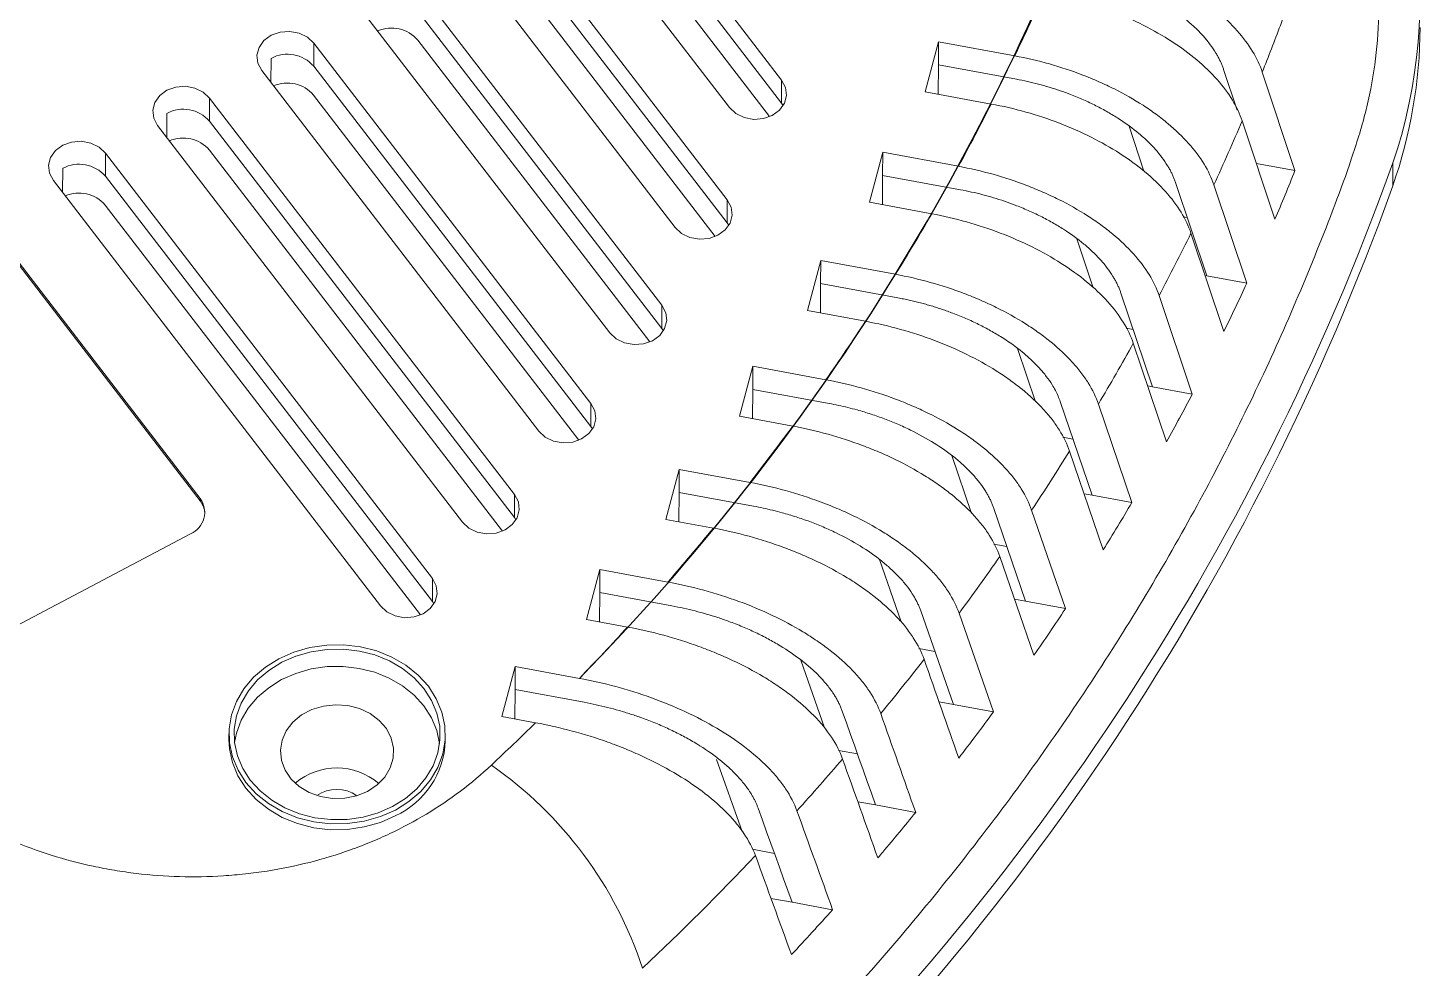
# Model space of a CAD drawing. Header units: inches. Extents: x 1474 to 2938, y 573 to 1061.
# Drawn here: x 1933.25 to 1980.55, y 708.2 to 740.14 of the extents above; entities that cross this region are included whole.
import ezdxf

# ---------------------------------------------------------------- set-up
doc = ezdxf.new("R2010")
doc.units = ezdxf.units.IN

msp = doc.modelspace()

# ---------------------------------------------------------------- linework, layer by layer
at = {"color": 7, "linetype": 'Continuous', "lineweight": 15}
for p, q in [((1939.096, 724.075), (1921.394, 747.088)), ((1939.096, 724.153), (1921.395, 747.166)), ((1958.856, 738.363), (1953.584, 745.218)), ((1951.813, 744.284), (1957.086, 737.429)), ((1958.853, 737.58), (1953.58, 744.435)), ((1957.011, 734.292), (1950.043, 743.351)), ((1958.448, 737.12), (1953.575, 743.456)), ((1948.273, 742.417), (1955.241, 733.359)), ((1957.007, 733.509), (1950.04, 742.567)), ((1954.789, 730.711), (1946.503, 741.483)), ((1956.603, 733.049), (1950.035, 741.588)), ((1944.733, 740.549), (1953.019, 729.777)), ((1954.785, 729.928), (1946.499, 740.7)), ((1942.959, 738.832), (1942.963, 739.615)), ((1952.379, 727.374), (1942.963, 739.615)), ((1954.381, 729.468), (1946.494, 739.721)), ((1964.189, 739.662), (1963.736, 737.963)), ((1964.185, 738.879), (1964.189, 739.662)), ((1966.781, 739.184), (1964.189, 739.662)), ((1941.505, 738.276), (1941.509, 739.1)), ((1941.193, 738.682), (1950.608, 726.441)), ((1952.375, 726.591), (1942.959, 738.832)), ((1964.18, 737.881), (1964.185, 738.879)), ((1964.185, 738.879), (1966.832, 738.391)), ((1973.875, 738.717), (1974.332, 737.341)), ((1976.298, 735.29), (1975.188, 738.632)), ((1958.853, 737.58), (1958.856, 738.363)), ((1963.736, 737.963), (1965.979, 737.549)), ((1939.419, 736.965), (1939.423, 737.748)), ((1949.78, 724.283), (1939.423, 737.748)), ((1951.97, 726.131), (1942.954, 737.853)), ((1958.907, 737.5), (1958.853, 737.58)), ((1937.965, 736.408), (1937.969, 737.232)), ((1937.652, 736.814), (1948.01, 723.349)), ((1949.776, 723.5), (1939.419, 736.965)), ((1970.663, 736.791), (1971.168, 735.267)), ((1974.506, 736.975), (1975.618, 733.632)), ((1935.879, 735.097), (1935.882, 735.88)), ((1946.993, 721.436), (1935.882, 735.88)), ((1949.372, 723.04), (1939.414, 735.986)), ((1962.29, 735.909), (1961.838, 734.21)), ((1962.286, 735.126), (1962.29, 735.909)), ((1964.865, 735.434), (1962.29, 735.909)), ((1934.424, 734.54), (1934.429, 735.365)), ((1962.282, 734.128), (1962.286, 735.126)), ((1962.286, 735.126), (1964.933, 734.637)), ((1976.298, 735.29), (1974.986, 735.532)), ((1979.619, 734.767), (1979.623, 735.55)), ((1934.112, 734.946), (1945.223, 720.502)), ((1946.989, 720.653), (1935.879, 735.097)), ((1972.238, 734.886), (1973.298, 731.71)), ((1974.658, 731.459), (1973.542, 734.802)), ((1957.007, 733.509), (1957.011, 734.292)), ((1961.838, 734.21), (1963.956, 733.819)), ((1946.585, 720.193), (1935.874, 734.118)), ((1972.501, 733.714), (1972.637, 733.689)), ((1957.062, 733.429), (1957.007, 733.509)), ((1968.883, 732.97), (1969.437, 731.309)), ((1972.763, 733.163), (1973.882, 729.819)), ((1960.186, 732.232), (1959.734, 730.533)), ((1960.182, 731.449), (1960.186, 732.232)), ((1962.724, 731.764), (1960.186, 732.232)), ((1960.178, 730.452), (1960.182, 731.449)), ((1960.182, 731.449), (1962.81, 730.964)), ((1973.298, 731.71), (1973.246, 731.719)), ((1974.658, 731.459), (1973.298, 731.71)), ((1970.385, 731.124), (1971.454, 727.946)), ((1972.809, 727.696), (1971.684, 731.041)), ((1954.785, 729.928), (1954.789, 730.711)), ((1959.734, 730.533), (1961.707, 730.169)), ((1954.84, 729.848), (1954.785, 729.928)), ((1970.56, 729.939), (1970.798, 729.895)), ((1966.873, 729.239), (1967.483, 727.428)), ((1970.806, 729.421), (1971.936, 726.075)), ((1957.88, 728.64), (1957.427, 726.941)), ((1957.876, 727.856), (1957.88, 728.64)), ((1960.362, 728.182), (1957.88, 728.64)), ((1957.871, 726.859), (1957.876, 727.856)), ((1957.876, 727.856), (1960.466, 727.379)), ((1971.454, 727.946), (1971.294, 727.976)), ((1972.809, 727.696), (1971.454, 727.946)), ((1952.375, 726.591), (1952.379, 727.374)), ((1968.323, 727.44), (1969.402, 724.26)), ((1970.755, 724.011), (1969.619, 727.358)), ((1957.427, 726.941), (1959.232, 726.607)), ((1952.429, 726.511), (1952.375, 726.591)), ((1968.415, 726.232), (1968.754, 726.169)), ((1968.64, 725.756), (1969.783, 722.408)), ((1964.639, 725.605), (1965.308, 723.639)), ((1955.377, 725.139), (1954.924, 723.44)), ((1955.373, 724.356), (1955.377, 725.139)), ((1957.782, 724.696), (1955.377, 725.139)), ((1949.776, 723.5), (1949.78, 724.283)), ((1955.368, 723.358), (1955.373, 724.356)), ((1955.373, 724.356), (1957.905, 723.889)), ((1969.402, 724.26), (1969.134, 724.31)), ((1970.755, 724.011), (1969.402, 724.26)), ((1939.096, 724.075), (1939.096, 724.153)), ((1966.053, 723.84), (1967.147, 720.658)), ((1949.831, 723.42), (1949.776, 723.5)), ((1954.924, 723.44), (1956.537, 723.143)), ((1968.5, 720.408), (1967.35, 723.758)), ((1929.926, 718.283), (1938.776, 722.952)), ((1966.067, 722.6), (1966.507, 722.519)), ((1962.179, 722.081), (1962.913, 719.956)), ((1966.269, 722.175), (1967.427, 718.824)), ((1946.989, 720.653), (1946.993, 721.436)), ((1952.682, 721.738), (1952.23, 720.039)), ((1952.679, 720.955), (1952.682, 721.738)), ((1954.988, 721.313), (1952.682, 721.738)), ((1952.674, 719.957), (1952.679, 720.955)), ((1952.679, 720.955), (1955.131, 720.503)), ((1947.044, 720.573), (1946.989, 720.653)), ((1967.147, 720.658), (1966.769, 720.728)), ((1968.5, 720.408), (1967.147, 720.658)), ((1952.23, 720.039), (1953.623, 719.782)), ((1963.583, 720.334), (1964.693, 717.149)), ((1966.051, 716.898), (1964.883, 720.251)), ((1963.523, 719.051), (1964.065, 718.951)), ((1959.505, 718.658), (1960.312, 716.359)), ((1949.802, 718.444), (1949.349, 716.745)), ((1949.798, 717.66), (1949.802, 718.444)), ((1951.985, 718.041), (1949.802, 718.444)), ((1949.793, 716.663), (1949.798, 717.66)), ((1949.798, 717.66), (1952.148, 717.227)), ((1964.693, 717.149), (1964.204, 717.239)), ((1949.349, 716.745), (1950.492, 716.534)), ((1966.051, 716.898), (1964.693, 717.149)), ((1940.08, 716.155), (1940.079, 715.959)), ((1947.429, 715.923), (1947.43, 716.119)), ((1956.639, 715.289), (1957.516, 712.837)), ((1960.788, 715.594), (1961.431, 715.475)), ((1962.046, 713.739), (1961.445, 713.85)), ((1963.411, 713.487), (1962.046, 713.739)), ((1957.865, 712.235), (1958.613, 712.097)), ((1959.212, 710.436), (1958.495, 710.568)), ((1960.588, 710.182), (1959.212, 710.436))]:
    msp.add_line(p, q, dxfattribs=at)
at = {"color": 7, "linetype": 'Continuous', "lineweight": 15, "flags": 128}
for points in [[(1942.963, 739.615), (1942.745, 739.82), (1942.462, 739.958), (1942.141, 740.017), (1941.814, 739.991), (1941.513, 739.883), (1941.267, 739.703), (1941.101, 739.468), (1941.03, 739.203), (1941.061, 738.931), (1941.193, 738.682)], [(1939.423, 737.748), (1939.205, 737.952), (1938.922, 738.09), (1938.601, 738.15), (1938.274, 738.124), (1937.973, 738.015), (1937.727, 737.835), (1937.56, 737.601), (1937.489, 737.335), (1937.521, 737.064), (1937.652, 736.814)], [(1957.086, 737.429), (1957.304, 737.225), (1957.587, 737.087), (1957.908, 737.028), (1958.235, 737.054), (1958.536, 737.162), (1958.782, 737.342), (1958.949, 737.577), (1959.019, 737.842), (1958.988, 738.113), (1958.856, 738.363)], [(1935.882, 735.88), (1935.664, 736.084), (1935.381, 736.223), (1935.06, 736.282), (1934.734, 736.256), (1934.432, 736.148), (1934.187, 735.968), (1934.02, 735.733), (1933.949, 735.467), (1933.981, 735.196), (1934.112, 734.946)], [(1955.241, 733.359), (1955.459, 733.154), (1955.742, 733.016), (1956.063, 732.957), (1956.39, 732.983), (1956.691, 733.091), (1956.937, 733.271), (1957.103, 733.506), (1957.174, 733.771), (1957.142, 734.043), (1957.011, 734.292)], [(1953.019, 729.777), (1953.237, 729.573), (1953.52, 729.435), (1953.841, 729.375), (1954.168, 729.401), (1954.469, 729.51), (1954.715, 729.69), (1954.881, 729.924), (1954.952, 730.19), (1954.92, 730.461), (1954.789, 730.711)], [(1950.608, 726.441), (1950.826, 726.237), (1951.11, 726.098), (1951.43, 726.039), (1951.757, 726.065), (1952.058, 726.173), (1952.304, 726.353), (1952.471, 726.588), (1952.542, 726.854), (1952.51, 727.125), (1952.379, 727.374)], [(1948.01, 723.349), (1948.228, 723.145), (1948.511, 723.006), (1948.832, 722.947), (1949.159, 722.973), (1949.46, 723.081), (1949.706, 723.262), (1949.872, 723.496), (1949.943, 723.762), (1949.911, 724.033), (1949.78, 724.283)], [(1945.223, 720.502), (1945.441, 720.298), (1945.724, 720.16), (1946.045, 720.1), (1946.372, 720.126), (1946.673, 720.235), (1946.919, 720.415), (1947.085, 720.649), (1947.156, 720.915), (1947.124, 721.186), (1946.993, 721.436)], [(1945.732, 713.567), (1946.192, 713.854), (1946.593, 714.197), (1946.923, 714.589), (1947.175, 715.018), (1947.343, 715.475), (1947.423, 715.948), (1947.413, 716.426), (1947.312, 716.897), (1947.124, 717.349), (1946.853, 717.771), (1946.505, 718.153), (1946.09, 718.486), (1945.617, 718.76), (1945.099, 718.97), (1944.547, 719.11), (1943.976, 719.177), (1943.399, 719.17), (1942.832, 719.087), (1942.287, 718.932), (1941.778, 718.708), (1941.317, 718.421), (1940.917, 718.077), (1940.587, 717.686), (1940.334, 717.256), (1940.166, 716.799), (1940.087, 716.326), (1940.097, 715.848), (1940.198, 715.377), (1940.386, 714.925), (1940.657, 714.503), (1941.005, 714.121), (1941.42, 713.789), (1941.892, 713.514), (1942.411, 713.304), (1942.963, 713.164), (1943.534, 713.097), (1944.11, 713.105), (1944.678, 713.187), (1945.223, 713.343), (1945.732, 713.567)], [(1945.638, 713.689), (1946.076, 713.963), (1946.458, 714.29), (1946.772, 714.662), (1947.012, 715.071), (1947.173, 715.507), (1947.249, 715.957), (1947.238, 716.413), (1947.143, 716.861), (1946.963, 717.291), (1946.705, 717.694), (1946.374, 718.057), (1945.979, 718.374), (1945.529, 718.635), (1945.035, 718.835), (1944.509, 718.969), (1943.966, 719.033), (1943.416, 719.025), (1942.876, 718.947), (1942.356, 718.799), (1941.872, 718.585), (1941.433, 718.312), (1941.052, 717.985), (1940.738, 717.612), (1940.497, 717.203), (1940.337, 716.768), (1940.261, 716.317), (1940.271, 715.862), (1940.367, 715.414), (1940.546, 714.983), (1940.805, 714.581), (1941.136, 714.217), (1941.531, 713.901), (1941.981, 713.639), (1942.475, 713.439), (1943, 713.306), (1943.544, 713.242), (1944.093, 713.249), (1944.634, 713.328), (1945.153, 713.476), (1945.638, 713.689)], [(1947.235, 715.826), (1947.14, 716.273), (1946.961, 716.704), (1946.702, 717.106), (1946.371, 717.47), (1945.976, 717.787), (1945.526, 718.048), (1945.032, 718.248), (1944.507, 718.381), (1943.963, 718.445), (1943.414, 718.438), (1942.873, 718.359), (1942.354, 718.211), (1941.869, 717.998), (1941.431, 717.724), (1941.049, 717.397), (1940.735, 717.025), (1940.494, 716.616), (1940.334, 716.18), (1940.271, 715.861)], [(1944.788, 714.203), (1945.112, 714.419), (1945.373, 714.687), (1945.559, 714.996), (1945.659, 715.331), (1945.671, 715.675), (1945.593, 716.014), (1945.428, 716.332), (1945.186, 716.612), (1944.876, 716.843), (1944.514, 717.014), (1944.116, 717.116), (1943.701, 717.145), (1943.289, 717.099), (1942.898, 716.981), (1942.547, 716.796), (1942.252, 716.553), (1942.028, 716.262), (1941.884, 715.939), (1941.828, 715.597), (1941.861, 715.253), (1941.983, 714.923), (1942.188, 714.622), (1942.466, 714.365), (1942.804, 714.163), (1943.186, 714.026), (1943.595, 713.96), (1944.011, 713.968), (1944.415, 714.051), (1944.788, 714.203)], [(1960.917, 716.928), (1961.058, 716.529), (1961.199, 716.13), (1961.34, 715.732), (1961.482, 715.333), (1961.623, 714.935), (1961.764, 714.536), (1961.905, 714.138), (1962.046, 713.739)], [(1940.079, 715.959), (1940.096, 715.652), (1940.197, 715.182), (1940.385, 714.73), (1940.656, 714.307), (1941.004, 713.925), (1941.419, 713.593), (1941.892, 713.318), (1942.41, 713.108), (1942.962, 712.968), (1943.533, 712.901), (1944.109, 712.909), (1944.677, 712.992), (1945.222, 713.147), (1945.731, 713.371)], [(1958.059, 713.628), (1958.204, 713.229), (1958.348, 712.83), (1958.492, 712.431), (1958.636, 712.032), (1958.78, 711.633), (1958.924, 711.234), (1959.068, 710.835), (1959.212, 710.436)]]:
    msp.add_lwpolyline(points, dxfattribs=at)
at = {"color": 7, "linetype": 'Continuous', "lineweight": 15}
for centre, radius, start, end in [((1963.629, 741.039), 16.91, 341.0606, 37.5266), ((1945.604, 738.95), 1.178, 40.8482, 113.5748), ((1963.953, 740.251), 16.598, 340.7079, 359.6581), ((1942.067, 738.061), 1.179, 40.8505, 118.2399), ((1942.063, 737.083), 1.178, 40.8482, 113.5748), ((1938.527, 736.193), 1.179, 40.8505, 118.2399), ((1938.523, 735.215), 1.178, 40.8482, 113.5748), ((1934.987, 734.326), 1.179, 40.8505, 118.2399), ((1897.296, 765.079), 87.463, 312.74175, 340.26827), ((1897.292, 764.296), 87.463, 312.74175, 340.26827), ((1934.983, 733.348), 1.178, 40.8482, 113.5748), ((1938.464, 723.679), 0.791, 293.2785, 36.8802), ((1938.492, 723.599), 0.769, 3.2496, 38.2625), ((1944.513, 716.022), 2.918, 294.6836, 358.063), ((1943.739, 712.81), 2.187, 49.2232, 130.2156), ((1941.256, 703.974), 13.546, 18.1654, 55.1615), ((1943.74, 713.061), 1.208, 55.3433, 124.0955)]:
    msp.add_arc(centre, radius, start, end, dxfattribs=at)
at = {"color": 7, "linetype": 'Continuous'}
msp.add_arc((1896.323, 772.666), 77.988, 315.53863, 340.4261, dxfattribs=at)
at = {"color": 7, "linetype": 'Continuous', "lineweight": 15}
for points, knots in [([(1919.132, 704.684), (1919.774, 703.971), (1920.808, 702.821), (1922.336, 701.294), (1923.76, 700.131), (1925.32, 699.06), (1926.958, 698.132), (1928.642, 697.346), (1930.352, 696.697), (1932.144, 696.162), (1933.974, 695.758), (1935.834, 695.485), (1937.704, 695.341), (1939.605, 695.328), (1941.492, 695.448), (1943.351, 695.699), (1945.176, 696.077), (1946.976, 696.586), (1948.713, 697.22), (1950.369, 697.969), (1951.936, 698.824), (1953.427, 699.799), (1954.645, 700.74), (1956.229, 702.171), (1958.165, 704.086), (1960.609, 706.645), (1962.937, 709.288), (1965.163, 712.017), (1967.278, 714.83), (1969.278, 717.727), (1971.151, 720.69), (1972.871, 723.678), (1974.436, 726.682), (1975.859, 729.698), (1977.138, 732.764), (1978.132, 735.346), (1978.773, 737.457), (1979.064, 739.095), (1979.184, 740.769), (1979.121, 742.411), (1978.887, 744), (1978.561, 745.376), (1978.243, 746.223), (1978.112, 746.573)], [0, 0, 0, 0, 0.031143, 0.050192, 0.06939, 0.089061, 0.108897, 0.12686, 0.145081, 0.163432, 0.18205, 0.199996, 0.218198, 0.23653, 0.255128, 0.273101, 0.291199, 0.309691, 0.32832, 0.346266, 0.364468, 0.382799, 0.401397, 0.412803, 0.45087, 0.488988, 0.52726, 0.565583, 0.604492, 0.643454, 0.682581, 0.721763, 0.759505, 0.797296, 0.835237, 0.873228, 0.892277, 0.911475, 0.931146, 0.950981, 0.968946, 0.987167, 1, 1, 1, 1]), ([(1975.188, 738.632), (1975.109, 738.868), (1974.999, 739.103), (1974.715, 739.571), (1974.542, 739.804), (1974.133, 740.266), (1973.903, 740.489), (1973.391, 740.92), (1973.109, 741.128), (1972.498, 741.525), (1972.175, 741.71), (1971.666, 741.967), (1971.492, 742.05), (1971.136, 742.208), (1970.952, 742.284), (1970.396, 742.5), (1970.019, 742.625), (1969.253, 742.842), (1968.864, 742.933), (1968.469, 743.006)], [0, 0, 0, 0, 0.125, 0.125, 0.25, 0.25, 0.375, 0.375, 0.5, 0.5, 0.625, 0.625, 0.6875, 0.6875, 0.75, 0.75, 0.875, 0.875, 1, 1, 1, 1]), ([(1973.875, 738.717), (1973.862, 738.754), (1973.836, 738.829), (1973.789, 738.942), (1973.736, 739.055), (1973.677, 739.168), (1973.579, 739.337), (1973.428, 739.563), (1973.202, 739.84), (1972.941, 740.112), (1972.551, 740.464), (1972.099, 740.798), (1971.597, 741.104), (1971.198, 741.319), (1970.779, 741.518), (1970.371, 741.687), (1969.983, 741.829), (1969.62, 741.947), (1969.251, 742.051), (1968.878, 742.142), (1968.628, 742.191), (1968.502, 742.216)], [0, 0, 0, 0, 0.025023, 0.050012, 0.074995, 0.100004, 0.125067, 0.187558, 0.250169, 0.312594, 0.375144, 0.500197, 0.562591, 0.625111, 0.687658, 0.750326, 0.800461, 0.850264, 0.899966, 0.949801, 1, 1, 1, 1]), ([(1975.188, 738.632), (1975.398, 739.16), (1975.603, 739.69), (1975.9, 740.487), (1976.047, 740.886), (1976.214, 741.354), (1976.285, 741.554), (1976.332, 741.688), (1976.355, 741.755), (1976.378, 741.821)], [0, 0, 0, 0, 0.5, 0.5, 0.75, 0.875, 0.9375, 0.9375, 1, 1, 1, 1]), ([(1967.771, 741.352), (1968.166, 741.279), (1968.556, 741.188), (1969.325, 740.971), (1969.703, 740.845), (1970.449, 740.557), (1970.804, 740.399), (1971.484, 740.055), (1971.809, 739.87), (1972.423, 739.472), (1972.704, 739.265), (1973.217, 738.834), (1973.449, 738.61), (1973.859, 738.148), (1974.032, 737.915), (1974.316, 737.447), (1974.427, 737.212), (1974.506, 736.975)], [0, 0, 0, 0, 0.125, 0.125, 0.25, 0.25, 0.375, 0.375, 0.5, 0.5, 0.625, 0.625, 0.75, 0.75, 0.875, 0.875, 1, 1, 1, 1]), ([(1973.542, 734.802), (1973.463, 735.039), (1973.351, 735.275), (1973.065, 735.745), (1972.89, 735.979), (1972.477, 736.442), (1972.244, 736.665), (1971.857, 736.989), (1971.722, 737.095), (1971.439, 737.303), (1971.29, 737.405), (1970.828, 737.703), (1970.503, 737.888), (1969.991, 738.145), (1969.816, 738.228), (1969.458, 738.386), (1969.274, 738.462), (1968.715, 738.677), (1968.337, 738.803), (1967.568, 739.019), (1967.178, 739.111), (1966.781, 739.184)], [0, 0, 0, 0, 0.125, 0.125, 0.25, 0.25, 0.375, 0.375, 0.4375, 0.4375, 0.5, 0.5, 0.625, 0.625, 0.6875, 0.6875, 0.75, 0.75, 0.875, 0.875, 1, 1, 1, 1]), ([(1972.238, 734.886), (1972.225, 734.923), (1972.198, 734.998), (1972.151, 735.112), (1972.097, 735.225), (1972.038, 735.338), (1971.939, 735.508), (1971.785, 735.734), (1971.557, 736.013), (1971.295, 736.285), (1970.901, 736.638), (1970.445, 736.972), (1969.94, 737.279), (1969.538, 737.494), (1969.117, 737.693), (1968.708, 737.862), (1968.318, 738.004), (1967.953, 738.121), (1967.583, 738.225), (1967.209, 738.317), (1966.958, 738.366), (1966.832, 738.391)], [0, 0, 0, 0, 0.0250187, 0.0500048, 0.0749884, 0.0999999, 0.1250694, 0.1875582, 0.2501909, 0.3125967, 0.3751562, 0.5002489, 0.5626171, 0.6251417, 0.6876955, 0.750398, 0.8004961, 0.8502771, 0.899969, 0.9498009, 1, 1, 1, 1]), ([(1965.979, 737.549), (1966.376, 737.476), (1966.767, 737.385), (1967.539, 737.168), (1967.92, 737.042), (1968.669, 736.754), (1969.027, 736.595), (1969.712, 736.252), (1970.038, 736.067), (1970.657, 735.669), (1970.941, 735.461), (1971.459, 735.029), (1971.693, 734.806), (1972.108, 734.341), (1972.283, 734.107), (1972.571, 733.637), (1972.683, 733.401), (1972.763, 733.163)], [0, 0, 0, 0, 0.125, 0.125, 0.25, 0.25, 0.375, 0.375, 0.5, 0.5, 0.625, 0.625, 0.75, 0.75, 0.875, 0.875, 1, 1, 1, 1]), ([(1971.684, 731.041), (1971.604, 731.28), (1971.49, 731.517), (1971.2, 731.989), (1971.022, 732.224), (1970.604, 732.689), (1970.369, 732.913), (1969.977, 733.237), (1969.84, 733.343), (1969.554, 733.552), (1969.403, 733.654), (1968.938, 733.952), (1968.61, 734.137), (1968.093, 734.395), (1967.917, 734.477), (1967.556, 734.636), (1967.37, 734.712), (1966.809, 734.927), (1966.428, 735.052), (1965.655, 735.269), (1965.263, 735.36), (1964.865, 735.434)], [0, 0, 0, 0, 0.125, 0.125, 0.25, 0.25, 0.375, 0.375, 0.4375, 0.4375, 0.5, 0.5, 0.625, 0.625, 0.6875, 0.6875, 0.75, 0.75, 0.875, 0.875, 1, 1, 1, 1]), ([(1970.385, 731.124), (1970.372, 731.161), (1970.345, 731.237), (1970.297, 731.351), (1970.243, 731.465), (1970.182, 731.579), (1970.082, 731.75), (1969.927, 731.977), (1969.695, 732.256), (1969.429, 732.53), (1969.031, 732.884), (1968.57, 733.218), (1968.06, 733.525), (1967.655, 733.74), (1967.23, 733.939), (1966.818, 734.108), (1966.426, 734.25), (1966.059, 734.368), (1965.688, 734.472), (1965.312, 734.563), (1965.059, 734.613), (1964.933, 734.637)], [0, 0, 0, 0, 0.025013, 0.049995, 0.074979, 0.099994, 0.125072, 0.187557, 0.25022, 0.3126, 0.375174, 0.500318, 0.562652, 0.625185, 0.687746, 0.750492, 0.800541, 0.850293, 0.899972, 0.9498, 1, 1, 1, 1]), ([(1963.956, 733.819), (1964.356, 733.745), (1964.749, 733.654), (1965.526, 733.436), (1965.908, 733.31), (1966.662, 733.023), (1967.024, 732.864), (1967.715, 732.521), (1968.044, 732.336), (1968.669, 731.938), (1968.958, 731.729), (1969.482, 731.296), (1969.719, 731.072), (1970.14, 730.607), (1970.319, 730.371), (1970.611, 729.898), (1970.725, 729.66), (1970.806, 729.421)], [0, 0, 0, 0, 0.125, 0.125, 0.25, 0.25, 0.375, 0.375, 0.5, 0.5, 0.625, 0.625, 0.75, 0.75, 0.875, 0.875, 1, 1, 1, 1]), ([(1969.619, 727.358), (1969.537, 727.598), (1969.421, 727.837), (1969.2, 728.193), (1969.118, 728.311), (1968.937, 728.547), (1968.839, 728.665), (1968.52, 729.015), (1968.281, 729.24), (1967.883, 729.565), (1967.744, 729.672), (1967.453, 729.881), (1967.301, 729.984), (1966.83, 730.282), (1966.498, 730.467), (1965.976, 730.725), (1965.798, 730.807), (1965.433, 730.966), (1965.246, 731.042), (1964.68, 731.256), (1964.297, 731.382), (1963.52, 731.599), (1963.125, 731.69), (1962.724, 731.764)], [0, 0, 0, 0, 0.125, 0.125, 0.1875, 0.1875, 0.25, 0.25, 0.375, 0.375, 0.4375, 0.4375, 0.5, 0.5, 0.625, 0.625, 0.6875, 0.6875, 0.75, 0.75, 0.875, 0.875, 1, 1, 1, 1]), ([(1962.81, 730.964), (1962.874, 730.952), (1963.001, 730.928), (1963.192, 730.887), (1963.381, 730.844), (1963.569, 730.797), (1963.757, 730.746), (1963.943, 730.692), (1964.128, 730.635), (1964.312, 730.575), (1964.495, 730.511), (1964.767, 730.411), (1965.123, 730.266), (1965.552, 730.067), (1965.962, 729.852), (1966.478, 729.545), (1966.945, 729.209), (1967.35, 728.854), (1967.62, 728.579), (1967.856, 728.298), (1968.031, 728.045), (1968.16, 727.822), (1968.253, 727.63), (1968.299, 727.503), (1968.323, 727.44)], [0, 0, 0, 0, 0.025151, 0.050184, 0.075126, 0.100003, 0.124843, 0.149672, 0.174518, 0.199407, 0.224367, 0.249424, 0.312145, 0.374782, 0.437254, 0.499621, 0.624821, 0.687341, 0.74976, 0.812387, 0.874938, 0.916677, 0.958315, 1, 1, 1, 1]), ([(1961.707, 730.169), (1962.109, 730.095), (1962.506, 730.003), (1963.288, 729.786), (1963.674, 729.66), (1964.434, 729.372), (1964.8, 729.214), (1965.498, 728.871), (1965.831, 728.686), (1966.306, 728.387), (1966.459, 728.284), (1966.751, 728.075), (1966.891, 727.969), (1967.291, 727.643), (1967.532, 727.418), (1967.853, 727.068), (1967.953, 726.949), (1968.135, 726.713), (1968.218, 726.594), (1968.442, 726.236), (1968.558, 725.997), (1968.64, 725.756)], [0, 0, 0, 0, 0.125, 0.125, 0.25, 0.25, 0.375, 0.375, 0.5, 0.5, 0.5625, 0.5625, 0.625, 0.625, 0.75, 0.75, 0.8125, 0.8125, 0.875, 0.875, 1, 1, 1, 1]), ([(1967.35, 723.758), (1967.266, 724), (1967.149, 724.24), (1966.922, 724.599), (1966.839, 724.718), (1966.655, 724.955), (1966.554, 725.074), (1966.229, 725.426), (1965.986, 725.651), (1965.581, 725.978), (1965.44, 726.085), (1965.145, 726.294), (1964.99, 726.398), (1964.512, 726.696), (1964.177, 726.881), (1963.649, 727.139), (1963.469, 727.221), (1963.1, 727.38), (1962.911, 727.456), (1962.341, 727.67), (1961.954, 727.796), (1961.167, 728.014), (1960.765, 728.107), (1960.362, 728.182)], [0, 0, 0, 0, 0.125, 0.125, 0.1875, 0.1875, 0.25, 0.25, 0.375, 0.375, 0.4375, 0.4375, 0.5, 0.5, 0.625, 0.625, 0.6875, 0.6875, 0.75, 0.75, 0.875, 0.875, 1, 1, 1, 1]), ([(1966.053, 723.84), (1966.039, 723.878), (1966.012, 723.955), (1965.962, 724.07), (1965.906, 724.186), (1965.843, 724.301), (1965.738, 724.474), (1965.577, 724.704), (1965.337, 724.987), (1965.061, 725.263), (1964.649, 725.62), (1964.057, 726.039), (1963.381, 726.412), (1962.804, 726.677), (1962.356, 726.858), (1961.895, 727.019), (1961.477, 727.145), (1961.107, 727.242), (1960.787, 727.316), (1960.573, 727.358), (1960.466, 727.379)], [0, 0, 0, 0, 0.024972, 0.049923, 0.074884, 0.09989, 0.124972, 0.187387, 0.250079, 0.312335, 0.374904, 0.500056, 0.624664, 0.68718, 0.74998, 0.812177, 0.874602, 0.91637, 0.958129, 1, 1, 1, 1]), ([(1959.232, 726.607), (1960.043, 726.458), (1960.833, 726.24), (1961.793, 725.881), (1961.982, 725.805), (1962.352, 725.647), (1962.533, 725.565), (1963.063, 725.308), (1963.401, 725.123), (1963.882, 724.824), (1964.039, 724.721), (1964.337, 724.511), (1964.48, 724.404), (1964.887, 724.077), (1965.133, 723.851), (1965.461, 723.5), (1965.563, 723.38), (1965.75, 723.141), (1965.835, 723.021), (1966.065, 722.66), (1966.184, 722.418), (1966.269, 722.175)], [0, 0, 0, 0, 0.25, 0.25, 0.3125, 0.3125, 0.375, 0.375, 0.5, 0.5, 0.5625, 0.5625, 0.625, 0.625, 0.75, 0.75, 0.8125, 0.8125, 0.875, 0.875, 1, 1, 1, 1]), ([(1964.883, 720.251), (1964.797, 720.495), (1964.676, 720.738), (1964.444, 721.1), (1964.358, 721.22), (1964.169, 721.459), (1964.066, 721.579), (1963.734, 721.933), (1963.484, 722.16), (1963.071, 722.488), (1962.927, 722.595), (1962.626, 722.806), (1962.468, 722.909), (1961.982, 723.208), (1961.642, 723.393), (1961.106, 723.651), (1960.923, 723.734), (1960.549, 723.892), (1960.357, 723.968), (1959.781, 724.182), (1959.39, 724.308), (1958.595, 724.527), (1958.189, 724.62), (1957.782, 724.696)], [0, 0, 0, 0, 0.125, 0.125, 0.1875, 0.1875, 0.25, 0.25, 0.375, 0.375, 0.4375, 0.4375, 0.5, 0.5, 0.625, 0.625, 0.6875, 0.6875, 0.75, 0.75, 0.875, 0.875, 1, 1, 1, 1]), ([(1963.583, 720.334), (1963.569, 720.372), (1963.54, 720.45), (1963.489, 720.566), (1963.431, 720.683), (1963.367, 720.799), (1963.26, 720.974), (1963.094, 721.206), (1962.848, 721.491), (1962.565, 721.768), (1962.144, 722.127), (1961.54, 722.548), (1960.854, 722.921), (1960.269, 723.186), (1959.815, 723.367), (1959.348, 723.528), (1958.926, 723.654), (1958.552, 723.751), (1958.229, 723.826), (1958.013, 723.868), (1957.905, 723.889)], [0, 0, 0, 0, 0.0249545, 0.0498927, 0.074849, 0.0998575, 0.1249524, 0.1873412, 0.2500765, 0.3122757, 0.374869, 0.5000573, 0.624634, 0.687131, 0.7499746, 0.8121262, 0.8745504, 0.9163247, 0.9581028, 1, 1, 1, 1]), ([(1956.537, 723.143), (1957.356, 722.992), (1958.154, 722.773), (1959.125, 722.415), (1959.318, 722.339), (1959.693, 722.181), (1959.877, 722.099), (1960.415, 721.841), (1960.759, 721.656), (1961.248, 721.358), (1961.408, 721.254), (1961.713, 721.043), (1961.859, 720.936), (1962.277, 720.607), (1962.528, 720.38), (1962.864, 720.027), (1962.969, 719.907), (1963.162, 719.664), (1963.25, 719.543), (1963.486, 719.178), (1963.609, 718.933), (1963.696, 718.688)], [0, 0, 0, 0, 0.25, 0.25, 0.3125, 0.3125, 0.375, 0.375, 0.5, 0.5, 0.5625, 0.5625, 0.625, 0.625, 0.75, 0.75, 0.8125, 0.8125, 0.875, 0.875, 1, 1, 1, 1]), ([(1962.223, 716.844), (1962.136, 717.091), (1962.011, 717.336), (1961.772, 717.702), (1961.683, 717.823), (1961.488, 718.065), (1961.382, 718.186), (1961.04, 718.542), (1960.784, 718.771), (1960.361, 719.101), (1960.213, 719.209), (1959.904, 719.42), (1959.743, 719.524), (1959.249, 719.822), (1958.901, 720.008), (1958.174, 720.352), (1957.79, 720.512), (1957.012, 720.797), (1956.617, 720.923), (1955.811, 721.143), (1955.4, 721.237), (1954.988, 721.313)], [0, 0, 0, 0, 0.125, 0.125, 0.1875, 0.1875, 0.25, 0.25, 0.375, 0.375, 0.4375, 0.4375, 0.5, 0.5, 0.625, 0.625, 0.75, 0.75, 0.875, 0.875, 1, 1, 1, 1]), ([(1960.917, 716.928), (1960.902, 716.967), (1960.873, 717.045), (1960.82, 717.162), (1960.761, 717.28), (1960.694, 717.398), (1960.584, 717.575), (1960.413, 717.809), (1960.16, 718.096), (1959.869, 718.376), (1959.437, 718.737), (1958.942, 719.075), (1958.4, 719.384), (1957.973, 719.599), (1957.526, 719.798), (1957.095, 719.967), (1956.686, 720.109), (1956.304, 720.227), (1955.917, 720.332), (1955.526, 720.426), (1955.263, 720.477), (1955.131, 720.503)], [0, 0, 0, 0, 0.02493, 0.049851, 0.074798, 0.099807, 0.124915, 0.187262, 0.25004, 0.312168, 0.374787, 0.499988, 0.562073, 0.624637, 0.687094, 0.749971, 0.799928, 0.849718, 0.899533, 0.949564, 1, 1, 1, 1]), ([(1967.427, 718.824), (1967.788, 719.344), (1968.146, 719.872), (1968.497, 720.403), (1968.5, 720.408)], [0.748396191, 0.748396191, 0.748396191, 0.748396191, 0.757374776, 0.757458074, 0.757458074, 0.757458074, 0.757458074]), ([(1953.623, 719.782), (1954.452, 719.629), (1955.26, 719.411), (1956.245, 719.053), (1956.441, 718.977), (1956.822, 718.818), (1957.009, 718.736), (1957.558, 718.478), (1957.908, 718.293), (1958.407, 717.995), (1958.57, 717.892), (1958.884, 717.679), (1959.034, 717.571), (1959.463, 717.24), (1959.721, 717.012), (1960.181, 716.538), (1960.384, 716.291), (1960.711, 715.797), (1960.838, 715.549), (1960.927, 715.3)], [0, 0, 0, 0, 0.25, 0.25, 0.3125, 0.3125, 0.375, 0.375, 0.5, 0.5, 0.5625, 0.5625, 0.625, 0.625, 0.75, 0.75, 0.875, 0.875, 1, 1, 1, 1]), ([(1959.376, 713.543), (1959.286, 713.793), (1959.157, 714.042), (1958.909, 714.411), (1958.817, 714.534), (1958.616, 714.779), (1958.506, 714.901), (1958.153, 715.261), (1957.89, 715.491), (1957.309, 715.934), (1956.988, 716.148), (1956.314, 716.547), (1955.959, 716.733), (1955.217, 717.078), (1954.827, 717.238), (1954.038, 717.522), (1953.636, 717.648), (1952.819, 717.869), (1952.402, 717.964), (1951.985, 718.041)], [0, 0, 0, 0, 0.125, 0.125, 0.1875, 0.1875, 0.25, 0.25, 0.375, 0.375, 0.5, 0.5, 0.625, 0.625, 0.75, 0.75, 0.875, 0.875, 1, 1, 1, 1]), ([(1958.059, 713.628), (1958.047, 713.661), (1958.022, 713.727), (1957.978, 713.827), (1957.93, 713.926), (1957.876, 714.025), (1957.817, 714.125), (1957.71, 714.29), (1957.538, 714.521), (1957.276, 714.811), (1956.977, 715.093), (1956.532, 715.456), (1956.024, 715.796), (1955.469, 716.105), (1955.033, 716.32), (1954.578, 716.52), (1954.14, 716.688), (1953.725, 716.831), (1953.338, 716.949), (1952.945, 717.055), (1952.549, 717.149), (1952.282, 717.201), (1952.148, 717.227)], [0, 0, 0, 0, 0.020755, 0.041505, 0.062272, 0.083078, 0.103944, 0.124893, 0.187197, 0.250034, 0.312093, 0.374756, 0.499973, 0.562009, 0.624622, 0.687032, 0.74994, 0.799838, 0.849612, 0.899445, 0.949515, 1, 1, 1, 1]), ([(1950.492, 716.534), (1951.333, 716.378), (1952.154, 716.159), (1953.154, 715.801), (1953.353, 715.725), (1953.743, 715.567), (1953.933, 715.484), (1954.494, 715.226), (1954.851, 715.041), (1955.532, 714.643), (1955.858, 714.428), (1956.449, 713.983), (1956.716, 713.753), (1957.072, 713.395), (1957.184, 713.274), (1957.391, 713.027), (1957.486, 712.901), (1957.742, 712.525), (1957.874, 712.273), (1957.966, 712.02)], [0, 0, 0, 0, 0.25, 0.25, 0.3125, 0.3125, 0.375, 0.375, 0.5, 0.5, 0.625, 0.625, 0.75, 0.75, 0.8125, 0.8125, 0.875, 0.875, 1, 1, 1, 1]), ([(1928.133, 715.666), (1928.747, 715.008), (1929.436, 714.419), (1930.579, 713.632), (1930.978, 713.387), (1931.814, 712.929), (1932.246, 712.721), (1933.569, 712.16), (1934.493, 711.868), (1935.704, 711.608), (1935.948, 711.562), (1936.436, 711.48), (1936.681, 711.445), (1937.417, 711.357), (1937.909, 711.321), (1938.897, 711.294), (1939.393, 711.302), (1940.14, 711.35), (1940.389, 711.371), (1940.883, 711.426), (1941.128, 711.458), (1942.345, 711.649), (1943.29, 711.888), (1944.435, 712.296), (1944.663, 712.384), (1945.109, 712.568), (1945.328, 712.665), (1945.974, 712.97), (1946.389, 713.192), (1947.189, 713.672), (1947.573, 713.93), (1948.311, 714.485), (1948.664, 714.781), (1948.995, 715.092)], [0, 0, 0, 0, 0.125, 0.125, 0.1875, 0.1875, 0.25, 0.25, 0.375, 0.375, 0.40625, 0.40625, 0.4375, 0.4375, 0.5, 0.5, 0.5625, 0.5625, 0.59375, 0.59375, 0.625, 0.625, 0.75, 0.75, 0.78125, 0.78125, 0.8125, 0.8125, 0.875, 0.875, 0.9375, 0.9375, 1, 1, 1, 1]), ([(1962.126, 711.942), (1962.182, 712.008), (1962.617, 712.52), (1963.044, 713.036), (1963.411, 713.487)], [0.707736325, 0.707736325, 0.707736325, 0.707736325, 0.708944267, 0.717063251, 0.717063251, 0.717063251, 0.717063251])]:
    msp.add_open_spline(points, degree=3, knots=knots, dxfattribs=at)
for points in [[(1966.781, 739.184), (1967.124, 739.903), (1967.454, 740.626), (1967.771, 741.352)], [(1964.865, 735.434), (1965.247, 736.133), (1965.619, 736.838), (1965.979, 737.549)], [(1973.542, 734.802), (1973.875, 735.523), (1974.196, 736.247), (1974.506, 736.975)], [(1975.618, 733.632), (1975.851, 734.182), (1976.077, 734.735), (1976.298, 735.29)], [(1962.724, 731.764), (1963.146, 732.443), (1963.557, 733.128), (1963.956, 733.819)], [(1971.684, 731.041), (1972.054, 731.743), (1972.414, 732.45), (1972.763, 733.163)], [(1973.882, 729.819), (1974.147, 730.363), (1974.406, 730.91), (1974.658, 731.459)], [(1960.362, 728.182), (1960.821, 728.839), (1961.269, 729.501), (1961.707, 730.169)], [(1969.619, 727.358), (1970.025, 728.04), (1970.42, 728.728), (1970.806, 729.421)], [(1971.936, 726.075), (1972.233, 726.613), (1972.524, 727.153), (1972.809, 727.696)], [(1957.782, 724.696), (1958.276, 725.327), (1958.759, 725.965), (1959.232, 726.607)], [(1967.35, 723.758), (1967.79, 724.419), (1968.22, 725.085), (1968.64, 725.756)], [(1969.783, 722.408), (1970.113, 722.939), (1970.438, 723.473), (1970.755, 724.011)], [(1954.988, 721.313), (1955.515, 721.917), (1956.031, 722.527), (1956.537, 723.143)], [(1964.883, 720.251), (1965.354, 720.887), (1965.816, 721.529), (1966.269, 722.175)], [(1951.985, 718.041), (1952.541, 718.616), (1953.087, 719.197), (1953.623, 719.782)], [(1962.223, 716.844), (1962.724, 717.453), (1963.214, 718.068), (1963.696, 718.688)], [(1963.696, 718.688), (1964.088, 717.569), (1964.481, 716.451), (1964.873, 715.333)], [(1963.411, 713.487), (1963.016, 714.606), (1962.62, 715.725), (1962.223, 716.844)], [(1964.873, 715.333), (1965.272, 715.851), (1965.665, 716.373), (1966.051, 716.898)], [(1948.995, 715.092), (1949.502, 715.569), (1950.001, 716.049), (1950.492, 716.534)], [(1959.376, 713.543), (1959.902, 714.124), (1960.419, 714.71), (1960.927, 715.3)], [(1960.927, 715.3), (1961.327, 714.181), (1961.726, 713.061), (1962.126, 711.942)], [(1960.588, 710.182), (1960.185, 711.302), (1959.781, 712.422), (1959.376, 713.543)], [(1954.127, 708.197), (1955.456, 709.447), (1956.735, 710.721), (1957.966, 712.02)], [(1957.966, 712.02), (1958.375, 710.899), (1958.783, 709.778), (1959.191, 708.657)], [(1959.191, 708.657), (1959.664, 709.162), (1960.13, 709.67), (1960.588, 710.182)]]:
    msp.add_open_spline(points, degree=3, dxfattribs=at)

doc.saveas('drawing.dxf')
